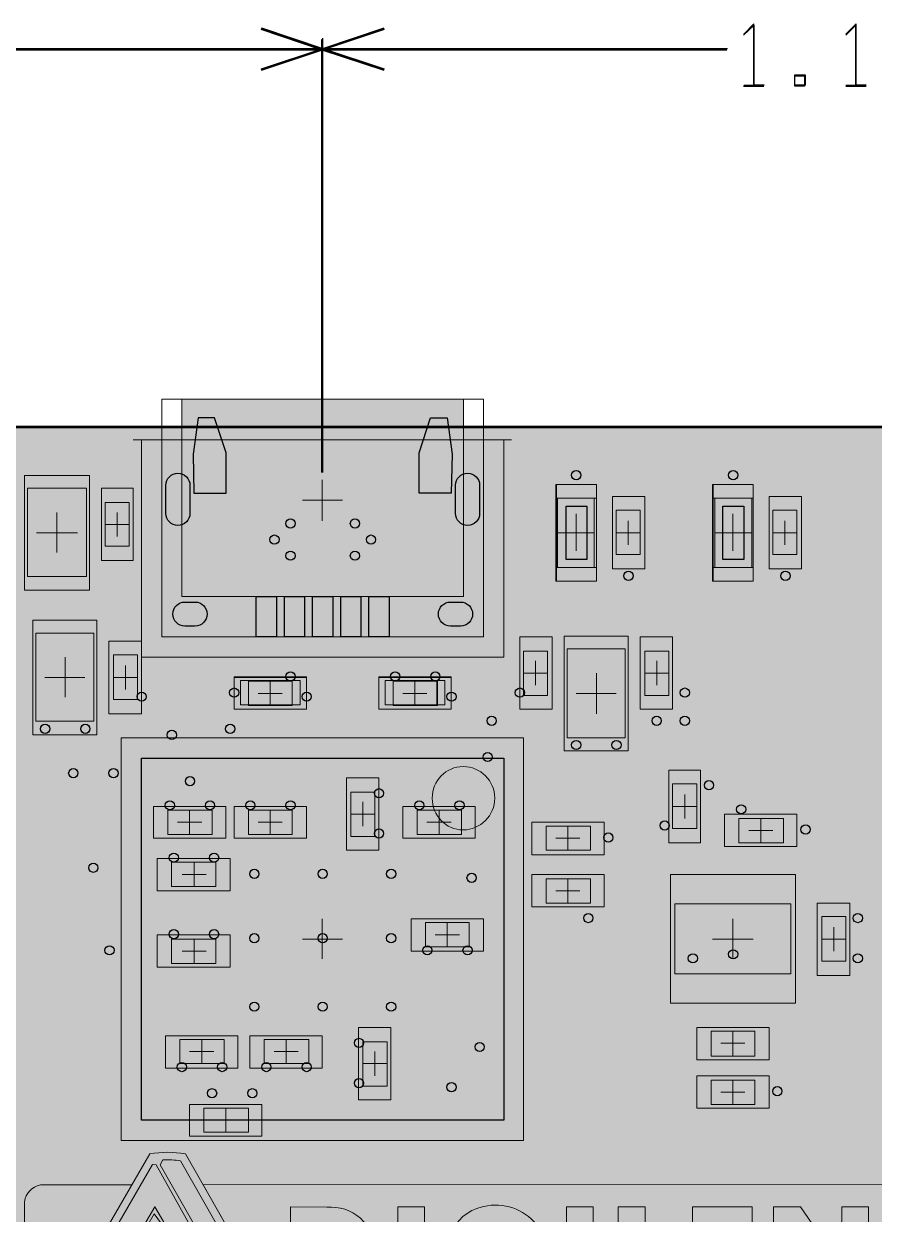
# Model space of a CAD drawing. Header units: metres. Extents: x 18 to 150, y 19 to 107.
# Drawn here: x 49.67 to 70.81, y 76.95 to 106.51 of the extents above; entities that cross this region are included whole.
import ezdxf

# ---------------------------------------------------------------- set-up
doc = ezdxf.new("R2010")
doc.units = ezdxf.units.M
doc.layers.add('7-SEG', color=253, linetype='Continuous', lineweight=0)
doc.layers.add('CAPACITOR', color=43, linetype='Continuous', lineweight=0)
for name, color, linetype, lineweight, true_color in [('ANNOTATION', 7, 'Continuous', 30, 0xffffff), ('ANNOTATION OUTLINE', 7, 'Continuous', 0, 0xffffff), ('LED_BLB', 7, 'Continuous', 0, 0xf1eb9d), ('METAL', 7, 'Continuous', 0, 0xc1c6c8)]:
    doc.layers.add(name, color=color, linetype=linetype, lineweight=lineweight, true_color=true_color)
for name, color, linetype in [('CHIP', 250, 'Continuous'), ('Mechanical1', 6, 'Continuous'), ('PadHoleLayer', 156, 'Continuous'), ('PDF_Geometry', 6, 'Continuous'), ('SWITCH_BASE', 251, 'Continuous'), ('ViaHoleLayer', 16, 'Continuous')]:
    doc.layers.add(name, color=color, linetype=linetype)
for name, color, linetype, true_color in [('LED_BLB_IN', 7, 'Continuous', 0xbabe74), ('PCB', 7, 'Continuous', 0x1d428a), ('PCB_OUTLINE', 7, 'Continuous', 0x002677)]:
    doc.layers.add(name, color=color, linetype=linetype, true_color=true_color)

# ---------------------------------------------------------------- blocks, each defined once
blk = doc.blocks.new('*U8')
at = {"layer": 'LED_BLB', "transparency": 33554534}
h = blk.add_hatch(color=256, dxfattribs=at)
h.dxf.hatch_style = 1
h.paths.add_polyline_path([(-0.4963328445464015, 0.8615313378169063), (0.4963328445464015, 0.8615313378169063), (0.4963328445464015, -0.8615313378168992), (-0.4963328445464015, -0.8615313378168992)])
at = {"layer": 'LED_BLB_IN'}
h = blk.add_hatch(color=256, dxfattribs=at)
h.dxf.hatch_style = 1
h.paths.add_polyline_path([(-0.2588016763149099, 0.6615313378169034), (0.2588016763149028, 0.6615313378169034), (0.2588016763149028, -0.6615313378168963), (-0.2588016763149099, -0.6615313378168963)])
h = blk.add_hatch(color=256, dxfattribs=at)
h.dxf.hatch_style = 1
h.paths.add_polyline_path([(-0.2588016763149099, 0.6615313378169034), (0.2588016763149028, 0.6615313378169034), (0.2588016763149028, -0.6615313378168963), (-0.2588016763149099, -0.6615313378168963)])
at = {"layer": 'METAL'}
h = blk.add_hatch(color=256, dxfattribs=at)
h.dxf.hatch_style = 1
h.paths.add_polyline_path([(-0.4963328445464015, 1.198637639297367), (0.4963328445464015, 1.198637639297367), (0.4963328445464015, -1.19863763929736), (-0.4963328445464015, -1.19863763929736)])
at = {"layer": 'LED_BLB'}
blk.add_lwpolyline([(0.4963328445464015, -0.8616376392973564), (0.4963328445464015, 0.8606376392973658), (-0.4963328445464015, 0.8606376392973658), (-0.4963328445464015, -0.8616376392973564)], close=True, dxfattribs=at)
at = {"layer": 'LED_BLB_IN'}
blk.add_lwpolyline([(-0.2588016763149099, 0.6615313378169034), (0.2588016763149028, 0.6615313378169034), (0.2588016763149028, -0.6615313378168963), (-0.2588016763149099, -0.6615313378168963)], close=True, dxfattribs=at)
at = {"layer": 'METAL'}
blk.add_lwpolyline([(-0.4963328445464015, 1.198637639297367), (0.4963328445464015, 1.198637639297367), (0.4963328445464015, -1.19863763929736), (-0.4963328445464015, -1.19863763929736)], close=True, dxfattribs=at)
blk = doc.blocks.new('DIGILENT LOGO')
at = {"layer": 'ANNOTATION OUTLINE'}
h = blk.add_hatch(color=256, dxfattribs=at)
h.dxf.hatch_style = 1
edge = h.paths.add_edge_path()
edge.add_arc((2.267000933304683, 1.642024280513947), 1.651442177514019, 184.9703482785844, 238.278131170927, ccw=False)
edge.add_line((0.6217687241131244, 1.498943032577998), (4.64803657120143, 8.455433788869286))
edge.add_arc((5.332796668138267, 4.687475847852443), 3.829674063889619, 80.07840383694293, 100.30008958098819, ccw=False)
edge.add_line((5.992651039508125, 8.45987503725604), (10.00169257693494, 1.424108724312816))
edge.add_arc((8.447917704535492, 1.571454786723318), 1.560745724391961, 301.25958799399035, 354.5827826634615, ccw=False)
edge.add_line((9.257814122324149, 0.2372902508954127), (1.398678659201387, 0.2372902508954127))
edge = h.paths.add_edge_path(flags=16)
edge.add_line((5.342020007430165, 5.597058199273945), (4.838152403476784, 6.461863854749367))
edge.add_line((4.838152403476784, 6.461863854749367), (1.44144247503084, 0.6808796062847478))
edge.add_line((1.44144247503084, 0.6808796062847478), (1.352248856140328, 0.6252176600733321))
edge.add_arc((2.267000933304688, 1.642024280513949), 1.367723314873436, 188.5631271788073, 228.0244292674331, ccw=False)
edge.add_line((0.9145244370716057, 1.438371651791741), (4.747526241721175, 8.060941891915078))
edge.add_line((4.747526241721175, 8.060941891915078), (4.885356094392705, 8.040853455219803))
edge.add_line((4.885356094392705, 8.040853455219803), (8.056940836326817, 2.389430992323469))
edge.add_line((8.056940836326817, 2.389430992323469), (7.201786272013813, 2.396682905961953))
edge.add_line((7.201786272013813, 2.396682905961953), (5.342020007430165, 5.597058199273945))
edge = h.paths.add_edge_path(flags=16)
edge.add_arc((5.332796668138212, 4.687475847852458), 3.545955201249019, 82.20369358182529, 93.07570517608269, ccw=False)
edge.add_line((5.813811531475125, 8.200654321900416), (9.600812341869755, 1.538991219759211))
edge.add_line((9.600812341869755, 1.538991219759211), (3.268843561409547, 1.538991219759211))
edge.add_line((3.268843561409547, 1.538991219759211), (3.132579555556617, 1.647906892527899))
edge.add_line((3.132579555556617, 1.647906892527899), (3.553890606902655, 2.265883723590932))
edge.add_line((3.553890606902655, 2.265883723590932), (7.286931957707012, 2.250160112203446))
edge.add_line((7.286931957707012, 2.250160112203446), (8.202020131317227, 2.250160112203446))
edge.add_line((8.202020131317227, 2.250160112203446), (8.253859886411306, 2.399634838471115))
edge.add_line((8.253859886411306, 2.399634838471115), (5.037925393769342, 8.040853455219803))
edge.add_line((5.037925393769342, 8.040853455219803), (5.14253700940818, 8.228323140736592))
edge = h.paths.add_edge_path(flags=16)
edge.add_line((5.203182730678492, 5.362086293674437), (2.969541759798972, 1.581812813581223))
edge.add_line((2.969541759798972, 1.581812813581223), (2.960341650715804, 1.365930133898914))
edge.add_line((2.960341650715804, 1.365930133898914), (9.708297497580418, 1.365930133898914))
edge.add_arc((8.447917704535485, 1.571454786723324), 1.277026861751382, 304.6569725447434, 350.7385409052803, ccw=False)
edge.add_line((9.174114298659028, 0.5210091135360102), (1.684007622735976, 0.5210091135360102))
edge.add_line((1.684007622735976, 0.5210091135360102), (1.616628650397274, 0.6337332692089603))
edge.add_line((1.616628650397274, 0.6337332692089603), (4.817938994203701, 6.192452768489602))
edge.add_line((4.817938994203701, 6.192452768489602), (5.195262086586467, 5.673835522910395))
edge.add_line((5.195262086586467, 5.673835522910395), (5.203182730678492, 5.362086293674437))
h = blk.add_hatch(color=256, dxfattribs=at)
h.dxf.hatch_style = 1
edge = h.paths.add_edge_path()
edge.add_line((0.8884056033984464, 1.959631952560329), (0.5363508533692993, 1.959660399737686))
edge.add_arc((0.6018794999384031, 2.657022792853669), 0.7004343729812446, 188.2681269250594, 264.6318833641329, ccw=False)
edge.add_line((-0.0912745160611621, 2.556296326831557), (-0.0912745160611621, 6.650816291260639))
edge.add_arc((0.6461086070718218, 6.551516904873322), 0.744039137692535, 100.66381394340112, 172.3304274044686, ccw=False)
edge.add_line((0.508427145463088, 7.282706383426955), (3.969287067845656, 7.282706383426955))
edge.add_line((3.969287067845656, 7.282706383426955), (0.8884056033984464, 1.959631952560329))
h = blk.add_hatch(color=256, dxfattribs=at)
h.dxf.hatch_style = 1
edge = h.paths.add_edge_path()
edge.add_line((6.663412093790981, 7.282706383426955), (36.09107123347087, 7.296375955830513))
edge.add_arc((35.9017484872202, 6.545066760250647), 0.774795850279777, -4.114547766048986, 75.85647072811992, ccw=False)
edge.add_line((36.67454737644368, 6.489474616689677), (36.70674987644804, 2.745768867785728))
edge.add_arc((35.90265496484452, 2.754607236912068), 0.8041434844824017, 278.316603294588, 359.37024740630227, ccw=False)
edge.add_line((36.01896864411253, 1.958920193124982), (9.696952297369947, 1.958920193124982))
edge.add_line((9.696952297369947, 1.958920193124982), (6.663412093790981, 7.282706383426955))
edge = h.paths.add_edge_path(flags=16)
edge.add_line((9.96394622534001, 6.45614195210419), (9.96394622534001, 2.792413191008109))
edge.add_line((9.96394622534001, 2.792413191008109), (11.53472893253968, 2.792413191008109))
edge.add_arc((11.47943940622384, 4.496372209466908), 1.704855791058969, 271.858463387318, 352.5915953903518)
edge.add_line((13.17006350257964, 4.276546293959996), (13.17006350257964, 4.814275493374907))
edge.add_arc((11.49498033406834, 4.773301544136489), 1.67558422227772, 1.401223742902573, 95.27029942693238)
edge.add_line((11.34107051973422, 6.441802144974758), (9.96394622534001, 6.45614195210419))
h.paths.add_polyline_path([(14.02165045301388, 6.459150266352253), (15.03591623174646, 6.459150266352253), (15.03591623174646, 2.782958596767912), (13.99975941832406, 2.782958596767912)], flags=16)
edge = h.paths.add_edge_path(flags=16)
edge.add_line((17.67017082681139, 4.906205838071969), (19.5693670672091, 4.906205838071969))
edge.add_line((19.5693670672091, 4.906205838071969), (19.5693670672091, 4.503789724077933))
edge.add_arc((17.95486549893603, 4.353728578690131), 1.621460348362334, -90.69600125188072, 5.31014601468388, ccw=False)
edge.add_arc((17.66578349413194, 4.514061951704431), 1.801924321278994, 205.2461123456324, 278.59789058328295, ccw=False)
edge.add_arc((17.90650918447243, 4.615168756168027), 2.062810198498704, 151.279755873664, 204.9344190527549, ccw=False)
edge.add_arc((17.62393697871708, 4.76609999088842), 1.742476896678172, 96.75900342590393, 151.1672262827484, ccw=False)
edge.add_arc((17.74133722953952, 4.580482600521963), 1.942932601233001, 34.54278003722311, 99.55388256113469, ccw=False)
edge.add_line((19.34173673971293, 5.682166993064016), (18.48449274599591, 5.279750879069979))
edge.add_arc((17.72798961542866, 4.849588704615157), 0.8702508160810597, 29.62338976938962, 116.2505175753016)
edge.add_arc((17.73956010033229, 4.826126616543975), 0.8964108179458372, 116.2505175753014, 159.0123877482521)
edge.add_arc((18.37999613395799, 4.580445113358995), 1.58235375593226, 159.0123877482521, 196.7437643077882)
edge.add_arc((17.74035888869702, 4.388012070137629), 0.9143969596883147, 196.7437643077882, 265.8766782238159)
edge.add_arc((17.74036550981787, 4.388103915296448), 0.9144890431962845, 265.8766782238157, 345.7148515751869)
edge.add_line((18.62657829866009, 4.16245573112792), (17.66987568900652, 4.157721273149605))
edge.add_line((17.66987568900652, 4.157721273149605), (17.67017082681139, 4.906205838071969))
h.paths.add_polyline_path([(20.40099620618196, 6.459150266352253), (21.41526198491454, 6.459150266352253), (21.41526198491454, 2.782958596767912), (20.37910517149214, 2.782958596767912)], flags=16)
h.paths.add_polyline_path([(22.36385748386272, 6.459150266352253), (23.3781232625953, 6.459150266352253), (23.3781232625953, 3.655197868088749), (24.58246202405473, 3.655197868088749), (24.58293791611334, 2.782958596767912), (22.3419664491729, 2.782958596767912)], flags=16)
h.paths.add_polyline_path([(25.17434323982309, 6.459150266352253), (26.18860901855567, 6.459150266352253), (27.42528866999498, 6.459150266352253), (27.42528866999498, 5.647125521562884), (26.1789909152609, 5.647125521562884), (26.17687128920818, 5.002234455023086), (27.3446468542935, 5.002234455023086), (27.3446468542935, 4.24009074139417), (26.18860901855567, 4.225434348951694), (26.18860901855567, 3.609856821071503), (27.39596411662308, 3.609856821071503), (27.40329596103732, 2.782958596767912), (25.15245220513327, 2.782958596767912)], flags=16)
h.paths.add_polyline_path([(30.78790523948612, 2.782958596767912), (29.24826310105038, 4.965581413523978), (29.24826310105038, 2.782958596767912), (28.21210628762799, 2.782958596767912), (28.2339973223178, 6.459150266352253), (29.24826310105038, 6.459150266352253), (30.79643407899866, 4.215218387658354), (30.80979627417594, 6.459150266352253), (31.82406205290852, 6.459150266352253), (31.82406205290852, 2.782958596767912)], flags=16)
h.paths.add_polyline_path([(33.21201324466904, 6.459150266352253), (34.22627902340162, 6.459150266352253), (34.9697226808679, 6.459150266352253), (34.9697226808679, 5.585608472600825), (34.19169565096206, 5.585608472600825), (34.22627902340162, 2.782958596767912), (33.19012220997922, 2.782958596767912), (33.19012220997922, 5.578507916295052), (32.41425575826167, 5.578507916295052), (32.41425575826167, 6.455299985926558)], flags=16)
edge = h.paths.add_edge_path(flags=16)
edge.add_arc((35.56514555029378, 6.110997628779955), 0.3917468687555766, 0, 360)
h = blk.add_hatch(color=256, dxfattribs=at)
h.dxf.hatch_style = 1
edge = h.paths.add_edge_path()
edge.add_arc((35.58429985261193, 6.110997628779955), 0.2875354989717726, 0, 360)
h.paths.add_polyline_path([(35.43894236552785, 5.893873622059459), (35.43517618119574, 6.291071354810924), (35.49543795479656, 6.332485236397929), (35.59336439600463, 6.332485236397929), (35.66115853826989, 6.319308503406319), (35.6950556094024, 6.272246589080737), (35.72330411010796, 6.230832707493732), (35.72142031187047, 6.174359164077487), (35.69693940763989, 6.140474736517945), (35.67057470517159, 6.121650724562187), (35.67396871111745, 6.090813397049686), (35.6862835229401, 6.061937978752553), (35.71308156486691, 6.029510980555912), (35.73564820444182, 5.995674132358587), (35.772267330712, 5.944699886511557), (35.71765412753837, 5.886343414257567), (35.67475323514498, 5.935952332803708), (35.64852692265242, 5.981236092954759), (35.61596150199796, 6.065177181145941), (35.50489541765239, 6.063021360762605), (35.49920413912866, 5.867519402301809)], flags=16)
h = blk.add_hatch(color=256, dxfattribs=at)
h.dxf.hatch_style = 1
h.paths.add_polyline_path([(35.52683976994297, 6.139715685541319), (35.61753039243411, 6.133769158078849), (35.65612283773419, 6.187579615993172), (35.6389893114864, 6.232677947603747), (35.60823990622418, 6.264161603206503), (35.53641692110193, 6.254588666361201), (35.51381557868069, 6.196927928021182)])
h = blk.add_hatch(color=256, dxfattribs=at)
h.dxf.hatch_style = 1
edge = h.paths.add_edge_path()
edge.add_line((10.9466068403907, 5.632353950959299), (10.9466068403907, 3.607667859764547))
edge.add_line((10.9466068403907, 3.607667859764547), (11.51937354728167, 3.607667859764547))
edge.add_arc((11.3056840492754, 4.477558380939128), 0.8957525999892796, 283.8014841556272, 351.0292817358588)
edge.add_line((12.19047994626897, 4.337883970072625), (12.19047994626897, 4.802659535747651))
edge.add_arc((11.32833468190978, 4.764731047148589), 0.8629791579779771, 2.5189977499528, 86.48266348352263)
edge.add_line((11.38127892932074, 5.626084594636765), (10.9466068403907, 5.632353950959299))
h = blk.add_hatch(color=256, dxfattribs=at)
h.dxf.hatch_style = 1
h.paths.add_polyline_path([(5.334607082156936, 4.920925656390452), (6.685477816078546, 2.59628228392404), (3.914661318107242, 2.59628228392404)])
for points in [[(1.398678659201387, 0.2372902508954127, -0.2368866098304316), (0.6217687241131244, 1.498943032577998), (4.64803657120143, 8.455433788869286, -0.08846343672493706), (5.992651039508125, 8.45987503725604), (10.00169257693494, 1.424108724312816, -0.2369576310843121), (9.257814122324149, 0.2372902508954127)], [(5.14253700940818, 8.228323140736592, -0.04747371619685629), (5.813811531475125, 8.200654321900416), (9.600812341869755, 1.538991219759211), (3.268843561409547, 1.538991219759211), (3.132579555556617, 1.647906892527899), (3.553890606902655, 2.265883723590932), (7.286931957707012, 2.250160112203446), (8.202020131317227, 2.250160112203446), (8.253859886411306, 2.399634838471115), (5.037925393769342, 8.040853455219803)], [(5.342020007430165, 5.597058199273945), (4.838152403476784, 6.461863854749367), (1.44144247503084, 0.6808796062847478), (1.352248856140328, 0.6252176600733321, -0.1739043869743648), (0.9145244370716057, 1.438371651791741), (4.747526241721175, 8.060941891915078), (4.885356094392705, 8.040853455219803), (8.056940836326817, 2.389430992323469), (7.201786272013813, 2.396682905961953)], [(0.8884056033984464, 1.959631952560329), (0.5363508533692993, 1.959660399737686, -0.3461039517224886), (-0.0912745160611621, 2.556296326831557), (-0.0912745160611621, 6.650816291260639, -0.3233122077495676), (0.508427145463088, 7.282706383426955), (3.969287067845656, 7.282706383426955)], [(6.663412093790981, 7.282706383426955), (36.09107123347087, 7.296375955830513, -0.3638270330507313), (36.67454737644368, 6.489474616689677), (36.70674987644804, 2.745768867785728, -0.3691854235063751), (36.01896864411253, 1.958920193124982), (9.696952297369947, 1.958920193124982)], [(17.67017082681139, 4.906205838071969), (19.5693670672091, 4.906205838071969), (19.5693670672091, 4.503789724077933, -0.4452608251909568), (17.93516927196754, 2.732387861889833, -0.3314532328047888), (16.03597161942741, 3.745527949405982, -0.2384856684607531), (16.09747325423689, 5.606417926733684, -0.2419634401961635), (17.41885886779994, 6.496466629459519, -0.2915259798641293), (19.34173673971293, 5.682166993064016), (18.48449274599591, 5.279750879069979, 0.3970748443493998), (17.34308047123625, 5.63008946285106, 0.1887796542634479), (16.90261907076263, 5.14719057832292, 0.1661379312412127), (16.86472987248078, 4.12458157485014, 0.3111442301701771), (17.67461060316703, 3.475981937501047, 0.3631707972447791), (18.62657829866009, 4.16245573112792), (17.66987568900652, 4.157721273149605)], [(5.203182730678492, 5.362086293674437), (2.969541759798972, 1.581812813581223), (2.960341650715804, 1.365930133898914), (9.708297497580418, 1.365930133898914, -0.2038229674821827), (9.174114298659028, 0.5210091135360102), (1.684007622735976, 0.5210091135360102), (1.616628650397274, 0.6337332692089603), (4.817938994203701, 6.192452768489602), (5.195262086586467, 5.673835522910395)], [(10.9466068403907, 5.632353950959299), (10.9466068403907, 3.607667859764547), (11.51937354728167, 3.607667859764547, 0.3020501511363886), (12.19047994626897, 4.337883970072625), (12.19047994626897, 4.802659535747651, 0.3836821471090042), (11.38127892932074, 5.626084594636765)]]:
    blk.add_lwpolyline(points, format="xyb", close=True, dxfattribs=at)
blk.add_lwpolyline([(9.96394622534001, 6.45614195210419), (9.96394622534001, 2.792413191008109), (11.53472893253968, 2.792413191008109, 0.3675971323221257), (13.17006350257964, 4.276546293959996), (13.17006350257964, 4.814275493374907, 0.4341332740667426), (11.34107051973422, 6.441802144974758), (9.96394622534001, 6.45614195210419, -0.04602449473477058)], format="xyb", dxfattribs=at)
for points in [[(14.02165045301388, 6.459150266352253), (15.03591623174646, 6.459150266352253), (15.03591623174646, 2.782958596767912), (13.99975941832406, 2.782958596767912)], [(20.40099620618196, 6.459150266352253), (21.41526198491454, 6.459150266352253), (21.41526198491454, 2.782958596767912), (20.37910517149214, 2.782958596767912)], [(22.36385748386272, 6.459150266352253), (23.3781232625953, 6.459150266352253), (23.3781232625953, 3.655197868088749), (24.58246202405473, 3.655197868088749), (24.58293791611334, 2.782958596767912), (22.3419664491729, 2.782958596767912)], [(25.17434323982309, 6.459150266352253), (26.18860901855567, 6.459150266352253), (27.42528866999498, 6.459150266352253), (27.42528866999498, 5.647125521562884), (26.1789909152609, 5.647125521562884), (26.17687128920818, 5.002234455023086), (27.3446468542935, 5.002234455023086), (27.3446468542935, 4.24009074139417), (26.18860901855567, 4.225434348951694), (26.18860901855567, 3.609856821071503), (27.39596411662308, 3.609856821071503), (27.40329596103732, 2.782958596767912), (25.15245220513327, 2.782958596767912)], [(30.78790523948612, 2.782958596767912), (29.24826310105038, 4.965581413523978), (29.24826310105038, 2.782958596767912), (28.21210628762799, 2.782958596767912), (28.2339973223178, 6.459150266352253), (29.24826310105038, 6.459150266352253), (30.79643407899866, 4.215218387658354), (30.80979627417594, 6.459150266352253), (31.82406205290852, 6.459150266352253), (31.82406205290852, 2.782958596767912)], [(33.21201324466904, 6.459150266352253), (34.22627902340162, 6.459150266352253), (34.9697226808679, 6.459150266352253), (34.9697226808679, 5.585608472600825), (34.19169565096206, 5.585608472600825), (34.22627902340162, 2.782958596767912), (33.19012220997922, 2.782958596767912), (33.19012220997922, 5.578507916295052), (32.41425575826167, 5.578507916295052), (32.41425575826167, 6.455299985926558)], [(35.43894236552785, 5.893873622059459), (35.43517618119574, 6.291071354810924), (35.49543795479656, 6.332485236397929), (35.59336439600463, 6.332485236397929), (35.66115853826989, 6.319308503406319), (35.6950556094024, 6.272246589080737), (35.72330411010796, 6.230832707493732), (35.72142031187047, 6.174359164077487), (35.69693940763989, 6.140474736517945), (35.67057470517159, 6.121650724562187), (35.67396871111745, 6.090813397049686), (35.6862835229401, 6.061937978752553), (35.71308156486691, 6.029510980555912), (35.73564820444182, 5.995674132358587), (35.772267330712, 5.944699886511557), (35.71765412753837, 5.886343414257567), (35.67475323514498, 5.935952332803708), (35.64852692265242, 5.981236092954759), (35.61596150199796, 6.065177181145941), (35.50489541765239, 6.063021360762605), (35.49920413912866, 5.867519402301809)], [(35.52683976994297, 6.139715685541319), (35.61753039243411, 6.133769158078849), (35.65612283773419, 6.187579615993172), (35.6389893114864, 6.232677947603747), (35.60823990622418, 6.264161603206503), (35.53641692110193, 6.254588666361201), (35.51381557868069, 6.196927928021182)], [(3.91466131810725, 2.59628228392404), (5.334607082156936, 4.920925656390452), (6.685477816078546, 2.59628228392404)], [(5.334607082156936, 4.920925656390452), (6.685477816078546, 2.59628228392404), (3.914661318107242, 2.59628228392404)]]:
    blk.add_lwpolyline(points, close=True, dxfattribs=at)
for centre, radius in [((35.56514555029378, 6.110997628779955), 0.3917468687555766), ((35.58429985261193, 6.110997628779955), 0.2875354989717726)]:
    blk.add_circle(centre, radius, dxfattribs=at)
blk = doc.blocks.new('CAP_SMALL')
at = {"layer": 'CAPACITOR'}
h = blk.add_hatch(color=256, dxfattribs=at)
h.dxf.hatch_style = 1
h.paths.add_polyline_path([(-0.2903047099582494, 0.5430782516850172), (0.3090702940740044, 0.5430782516850172), (0.3090702940740044, -0.5431906204521937), (-0.2903047099582494, -0.5431906204521937)])
at = {"layer": 'METAL'}
h = blk.add_hatch(color=256, dxfattribs=at)
h.dxf.hatch_style = 1
h.paths.add_polyline_path([(-0.4026734771184124, 0.8989501372812327), (0.4026734771184124, 0.8989501372812327), (0.4026734771184124, -0.8989501372812327), (-0.4026734771184124, -0.8989501372812327)])
h = blk.add_hatch(color=256, dxfattribs=at)
h.dxf.hatch_style = 1
h.paths.add_polyline_path([(-0.2903047099582494, 0.5430782516850172), (-0.2903047099582494, 0.7430782516850201), (0.3090702940740044, 0.7430782516850201), (0.3090702940740044, 0.5430782516850172)])
h = blk.add_hatch(color=256, dxfattribs=at)
h.dxf.hatch_style = 1
h.paths.add_polyline_path([(-0.2903047099582494, 0.5430782516850172), (0.3090702940740044, 0.5430782516850172), (0.3090702940740044, -0.5431906204521937), (-0.2903047099582494, -0.5431906204521937)])
h = blk.add_hatch(color=256, dxfattribs=at)
h.dxf.hatch_style = 1
h.paths.add_polyline_path([(-0.2903047099582494, -0.7431906204521965), (-0.2903047099582494, -0.5431906204521937), (0.3090702940740044, -0.5431906204521937), (0.3090702940740044, -0.7431906204521965)])
at = {"layer": '7-SEG'}
for points in [[(-0.2903047099582494, 0.5430782516850172), (-0.2903047099582494, 0.7430782516850201), (0.3090702940740044, 0.7430782516850201), (0.3090702940740044, 0.5430782516850172)], [(-0.2903047099582494, -0.7431906204521965), (-0.2903047099582494, -0.5431906204521937), (0.3090702940740044, -0.5431906204521937), (0.3090702940740044, -0.7431906204521965)]]:
    blk.add_lwpolyline(points, close=True, dxfattribs=at)
at = {"layer": 'CAPACITOR'}
blk.add_lwpolyline([(-0.2903047099582494, 0.5430782516850172), (0.3090702940740044, 0.5430782516850172), (0.3090702940740044, -0.5431906204521937), (-0.2903047099582494, -0.5431906204521937), (-0.2903047099582494, 0.5430782516850172)], dxfattribs=at)
at = {"layer": 'METAL'}
blk.add_lwpolyline([(-0.4026734771184124, 0.8989501372812327), (0.4026734771184124, 0.8989501372812327), (0.4026734771184124, -0.8989501372812327), (-0.4026734771184124, -0.8989501372812327)], close=True, dxfattribs=at)
blk.add_lwpolyline([(-0.4026734771184124, 0.8989501372812327), (0.4026734771184124, 0.8989501372812327), (0.4026734771184124, -0.8989501372812327), (-0.4026734771184124, -0.8989501372812327)], close=True, dxfattribs=at)

msp = doc.modelspace()

# ---------------------------------------------------------------- hatches: boundary and pattern name
at = {"layer": 'CHIP'}
h = msp.add_hatch(color=256, dxfattribs=at)
h.dxf.hatch_style = 1
h.paths.add_polyline_path([(52.59312928399012, 79.28082385329392), (52.59312928399012, 88.27032522610625), (61.60139624091819, 88.27032522610625), (61.60139624091819, 79.28082385329392)])
at = {"layer": 'METAL'}
h = msp.add_hatch(color=256, dxfattribs=at)
h.dxf.hatch_style = 1
h.paths.add_polyline_path([(53.59878873621082, 92.28551635531467), (60.59573678869749, 92.28551635531467), (60.59573678869749, 97.18487663122276), (53.59878873621082, 97.18487663122276)])
h = msp.add_hatch(color=256, dxfattribs=at)
h.dxf.hatch_style = 1
h.paths.add_polyline_path([(55.44726276245416, 92.28551635531467), (55.94726276245416, 92.28551635531467), (55.94726276245416, 91.28551635531467), (55.44726276245416, 91.28551635531467)])
h = msp.add_hatch(color=256, dxfattribs=at)
h.dxf.hatch_style = 1
h.paths.add_polyline_path([(56.14726276245415, 92.28551635531467), (56.64726276245415, 92.28551635531467), (56.64726276245415, 91.28551635531467), (56.14726276245415, 91.28551635531467)])
h = msp.add_hatch(color=256, dxfattribs=at)
h.dxf.hatch_style = 1
h.paths.add_polyline_path([(56.84726276245416, 92.28551635531467), (57.34726276245416, 92.28551635531467), (57.34726276245416, 91.28551635531467), (56.84726276245416, 91.28551635531467)])
h = msp.add_hatch(color=256, dxfattribs=at)
h.dxf.hatch_style = 1
h.paths.add_polyline_path([(57.54726276245416, 92.28551635531467), (58.04726276245416, 92.28551635531467), (58.04726276245416, 91.28551635531467), (57.54726276245416, 91.28551635531467)])
h = msp.add_hatch(color=256, dxfattribs=at)
h.dxf.hatch_style = 1
h.paths.add_polyline_path([(58.24726276245416, 92.28551635531467), (58.74726276245416, 92.28551635531467), (58.74726276245416, 91.28551635531467), (58.24726276245416, 91.28551635531467)])
at = {"layer": 'PCB'}
h = msp.add_hatch(color=256, dxfattribs=at)
h.dxf.hatch_style = 1
h.paths.add_polyline_path([(25.4, 96.52), (147.32, 96.52), (147.32, 25.4), (25.4, 25.4)])
edge = h.paths.add_edge_path(flags=16)
edge.add_arc((29.21, 92.71), 1.828799999999999, 0, 360)
edge = h.paths.add_edge_path(flags=16)
edge.add_arc((29.21, 29.21), 1.828799999999999, 0, 360)
edge = h.paths.add_edge_path(flags=16)
edge.add_arc((143.51, 29.21), 1.828799999999994, 0, 360)
edge = h.paths.add_edge_path(flags=16)
edge.add_arc((143.51, 92.71), 1.828800000000002, 0, 360)
at = {"layer": 'SWITCH_BASE'}
h = msp.add_hatch(color=256, dxfattribs=at)
h.dxf.hatch_style = 1
h.paths.add_polyline_path([(53.89878873621083, 94.85620733655409), (54.69878873621084, 94.85620733655409), (54.69878873621084, 95.85620733655409), (54.41366260640191, 96.7242794676608), (54.00367049284093, 96.7242794676608), (53.87971923685247, 95.81883632772642)])
h = msp.add_hatch(color=256, dxfattribs=at)
h.dxf.hatch_style = 1
h.paths.add_polyline_path([(60.2957367886975, 94.85620733655409), (59.49573678869749, 94.85620733655409), (59.49573678869749, 95.85620733655409), (59.78086291850641, 96.7242794676608), (60.19085503206739, 96.7242794676608), (60.31480628805585, 95.81883632772642)])

# ---------------------------------------------------------------- linework, layer by layer
at = {"layer": 'CHIP'}
msp.add_lwpolyline([(52.59312928399012, 79.28082385329392), (52.59312928399012, 88.27032522610625), (61.60139624091819, 88.27032522610625), (61.60139624091819, 79.28082385329392)], close=True, dxfattribs=at)
at = {"layer": 'Mechanical1'}
for p, q in [((67.81725069999999, 106.50935264), (67.56333198, 106.25543392)), ((67.81725069999999, 104.9858454), (67.81725069999999, 106.50935264)), ((70.35642774, 106.50935264), (70.10250902, 106.25543392)), ((70.35642774, 104.9858454), (70.35642774, 106.50935264)), ((55.5760001, 106.40799902), (57.1000001, 105.89999902)), ((57.1000001, 105.89999902), (58.62400009999999, 106.40799902)), ((57.1000001, 95.3999997), (57.1000001, 106.15399902)), ((57.1000001, 97.50000058), (57.1000001, 106.15399902)), ((45.18572624, 105.89999902), (57.1000001, 105.89999902)), ((55.5760001, 105.39199902), (57.1000001, 105.89999902)), ((57.1000001, 105.89999902), (58.62400009999999, 105.39199902)), ((57.1000001, 105.89999902), (67.15693198, 105.89999902)), ((67.56333198, 104.9858454), (68.07116687999999, 104.9858454)), ((68.07116687999999, 104.9858454), (67.81725069999999, 104.9858454)), ((68.83292049999999, 104.9858454), (68.83292049999999, 105.23976412)), ((68.83292049999999, 105.23976412), (69.08683921999999, 105.23976412)), ((69.08683921999999, 104.9858454), (68.83292049999999, 104.9858454)), ((69.08683921999999, 105.23976412), (69.08683921999999, 104.9858454)), ((70.10250902, 104.9858454), (70.61034391999998, 104.9858454)), ((70.61034391999998, 104.9858454), (70.35642774, 104.9858454)), ((25.4, 96.52), (147.32, 96.52))]:
    msp.add_line(p, q, dxfattribs=at)
at = {"layer": 'METAL'}
msp.add_lwpolyline([(53.59878873621082, 92.28551635531467), (60.59573678869749, 92.28551635531467), (60.59573678869749, 97.18487663122276), (53.59878873621082, 97.18487663122276)], close=True, dxfattribs=at)
for points in [[(55.94726276245416, 91.28551635531467), (55.94726276245416, 92.28551635531467)], [(55.94726276245416, 91.28551635531467), (55.94726276245416, 92.28551635531467)], [(56.64726276245415, 91.28551635531467), (56.64726276245415, 92.28551635531467)], [(56.64726276245415, 91.28551635531467), (56.64726276245415, 92.28551635531467)], [(57.34726276245416, 91.28551635531467), (57.34726276245416, 92.28551635531467)], [(57.34726276245416, 91.28551635531467), (57.34726276245416, 92.28551635531467)], [(58.04726276245416, 91.28551635531467), (58.04726276245416, 92.28551635531467)], [(58.04726276245416, 91.28551635531467), (58.04726276245416, 92.28551635531467)], [(58.24726276245416, 91.28551635531467), (58.24726276245416, 92.28551635531467)], [(58.74726276245416, 91.28551635531467), (58.74726276245416, 92.28551635531467)]]:
    msp.add_lwpolyline(points, dxfattribs=at)
at = {"layer": 'PadHoleLayer'}
for points in [[(53.79999907999999, 95.05000294), (53.79999907999999, 94.34999926, -1), (53.20000027999999, 94.34999926), (53.20000027999999, 95.05000294, -1)], [(60.99999992, 95.05000294), (60.99999992, 94.34999926, -1), (60.40000112, 94.34999926), (60.40000112, 95.05000294, -1)], [(53.67499805999999, 92.15000112), (53.92500010000001, 92.15000112, -1), (53.92500010000001, 91.55000232), (53.67499805999999, 91.55000232, -1)], [(60.27500010000001, 92.15000112), (60.52500214, 92.15000112, -1), (60.52500214, 91.55000232), (60.27500010000001, 91.55000232, -1)]]:
    msp.add_lwpolyline(points, format="xyb", close=True, dxfattribs=at)
at = {"layer": 'PCB_OUTLINE'}
msp.add_lwpolyline([(25.4, 96.52), (147.32, 96.52), (147.32, 25.4), (25.4, 25.4)], close=True, dxfattribs=at)
at = {"layer": 'PDF_Geometry', "lineweight": 30}
for points in [[(67.55697835666211, 104.957149576482), (68.06263780888281, 104.957149576482), (67.81917214670247, 104.957149576482), (67.81917214670247, 106.4741279331441), (67.55697835666211, 106.2306622709637)], [(67.81917214670247, 106.4741279331441), (67.81917214670247, 106.4741279331441)], [(70.1040037456256, 104.957149576482), (70.6096631978463, 104.957149576482), (70.34746940780595, 104.957149576482), (70.34746940780595, 106.4741279331441), (70.1040037456256, 106.2306622709637)], [(70.34746940780595, 106.4741279331441), (70.34746940780595, 106.4741279331441)]]:
    msp.add_lwpolyline(points, dxfattribs=at)
at = {"layer": 'PDF_Geometry', "lineweight": 50}
for points in [[(55.57097652624567, 106.3804872938439), (57.08795488290775, 105.8748278416232), (55.57097652624567, 105.3691683894026)], [(58.62366136742986, 105.3691683894026), (57.08795488290775, 105.8748278416232), (58.62366136742986, 106.3804872938439)], [(45.17686556393141, 105.8748278416232), (57.08795488290775, 105.8748278416232), (67.14495954374155, 105.8748278416232)], [(57.08795488290775, 95.36834811214884), (57.08795488290775, 106.1182935038036), (57.08795488290775, 97.48462656033175)]]:
    msp.add_lwpolyline(points, dxfattribs=at)
at = {"layer": 'PDF_Geometry', "lineweight": 30}
msp.add_lwpolyline([(68.83049105114387, 104.957149576482), (68.83049105114387, 105.2193433665224), (69.0739567133242, 105.2193433665224), (69.0739567133242, 104.957149576482)], close=True, dxfattribs=at)
at = {"layer": 'PDF_Geometry', "lineweight": 20}
for points in [[(61.09577424495325, 97.18497651457133), (61.09577424495325, 91.28561623866325), (53.09886364872229, 91.28561623866325), (53.09886364872229, 97.18497651457133)], [(51.30096337415982, 95.29343560070875), (51.30096337415982, 92.44676016598484), (49.69034437819761, 92.44676016598484), (49.69034437819761, 95.29343560070875)], [(51.22605086271972, 94.9750574270883), (51.22605086271972, 92.7838664674653), (49.76525688963771, 92.7838664674653), (49.76525688963771, 94.9750574270883)], [(51.60061341992022, 94.9750574270883), (51.60061341992022, 93.17715715252584), (52.38719479004131, 93.17715715252584), (52.38719479004131, 94.9750574270883)], [(63.90499342395711, 95.06869806638844), (63.90499342395711, 92.67149770030515), (62.89367451951571, 92.67149770030515), (62.89367451951571, 95.06869806638844)], [(67.80044401884244, 95.06869806638844), (67.80044401884244, 92.67149770030515), (66.78912511440106, 92.67149770030515), (66.78912511440106, 95.06869806638844)], [(52.29355415074117, 94.61922299774781), (51.69425405922036, 94.61922299774781), (51.69425405922036, 93.53299158186633), (52.29355415074117, 93.53299158186633)], [(63.84880904037702, 94.73159176490798), (63.84880904037702, 93.0086040017856), (62.93113077523577, 93.0086040017856), (62.93113077523577, 94.73159176490798)], [(65.10359360699874, 94.76904802062802), (65.10359360699874, 92.97114774606555), (64.29828410901764, 92.97114774606555), (64.29828410901764, 94.76904802062802)], [(67.7629877631224, 94.73159176490798), (67.7629877631224, 93.0086040017856), (66.84530949798113, 93.0086040017856), (66.84530949798113, 94.73159176490798)], [(68.19373470390299, 94.76904802062802), (68.19373470390299, 92.97114774606555), (68.99904420188409, 92.97114774606555), (68.99904420188409, 94.76904802062802)], [(64.9912248398386, 94.43194171914756), (64.9912248398386, 93.32698217540604), (64.39192474831778, 93.32698217540604), (64.39192474831778, 94.43194171914756)], [(68.28737534320311, 94.43194171914756), (68.28737534320311, 93.32698217540604), (68.88667543472394, 93.32698217540604), (68.88667543472394, 94.43194171914756)], [(51.48824465276007, 91.69763505158382), (51.48824465276007, 88.85095961685991), (49.89635378465789, 88.85095961685991), (49.89635378465789, 91.69763505158382)], [(51.41333214131997, 91.37925687796337), (51.41333214131997, 89.18806591834037), (49.97126629609799, 89.18806591834037), (49.97126629609799, 91.37925687796337)], [(52.59320419650159, 91.17324747150309), (52.59320419650159, 89.37534719694062), (51.78789469852049, 89.37534719694062), (51.78789469852049, 91.17324747150309)], [(62.80003388021559, 91.28561623866325), (62.80003388021559, 89.48771596410079), (61.99472438223448, 89.48771596410079), (61.99472438223448, 91.28561623866325)], [(64.69157479407818, 91.30434436652327), (63.099683925976, 91.30434436652327), (63.099683925976, 88.45766893179938), (64.69157479407818, 88.45766893179938)], [(65.7965343378197, 89.48771596410079), (65.7965343378197, 91.28561623866325), (64.9912248398386, 91.28561623866325), (64.9912248398386, 89.48771596410079)], [(52.49956355720145, 90.83614117002263), (52.49956355720145, 89.73118162628111), (51.90026346568064, 89.73118162628111), (51.90026346568064, 90.83614117002263)], [(62.68766511305543, 90.92978180932276), (62.68766511305543, 89.82482226558125), (62.08836502153461, 89.82482226558125), (62.08836502153461, 90.92978180932276)], [(64.61666228263807, 90.98596619290284), (63.1745964374161, 90.98596619290284), (63.1745964374161, 88.7760471054198), (64.61666228263807, 88.7760471054198)], [(65.70289369851957, 89.82482226558125), (65.10359360699874, 89.82482226558125), (65.10359360699874, 90.92978180932276), (65.70289369851957, 90.92978180932276)], [(56.69466419784722, 90.27429733422186), (54.89676392328475, 90.27429733422186), (54.89676392328475, 89.48771596410079), (56.69466419784722, 89.48771596410079)], [(56.33882976850673, 90.18065669492172), (55.25259835262524, 90.18065669492172), (55.25259835262524, 89.5813566034009), (56.33882976850673, 89.5813566034009)], [(60.29046474697215, 90.27429733422186), (60.29046474697215, 89.48771596410079), (58.49256447240968, 89.48771596410079), (58.49256447240968, 90.27429733422186)], [(59.95335844549169, 90.18065669492172), (59.95335844549169, 89.5813566034009), (58.84839890175017, 89.5813566034009), (58.84839890175017, 90.18065669492172)], [(62.08836502153461, 88.7760471054198), (62.08836502153461, 78.7752268281661), (52.08754474428089, 78.7752268281661), (52.08754474428089, 88.7760471054198)], [(61.60143369717395, 88.27038765319911), (61.60143369717395, 79.2808862803868), (52.59320419650159, 79.2808862803868), (52.59320419650159, 88.27038765319911)], [(65.70289369851957, 87.97073760743869), (65.70289369851957, 86.17283733287624), (66.48947506864064, 86.17283733287624), (66.48947506864064, 87.97073760743869)], [(58.49256447240968, 87.78345632883844), (57.68725497442857, 87.78345632883844), (57.68725497442857, 85.98555605427597), (58.49256447240968, 85.98555605427597)], [(65.7965343378197, 87.63363130595825), (65.7965343378197, 86.52867176221672), (66.39583442934052, 86.52867176221672), (66.39583442934052, 87.63363130595825)], [(58.39892383310955, 87.42762189949796), (57.79962374158873, 87.42762189949796), (57.79962374158873, 86.32266235575644), (58.39892383310955, 86.32266235575644)], [(52.892854242262, 87.07178747015747), (54.69075451682447, 87.07178747015747), (54.69075451682447, 86.28520610003639), (52.892854242262, 86.28520610003639)], [(53.24868867160248, 86.97814683085734), (54.35364821534401, 86.97814683085734), (54.35364821534401, 86.37884673933652), (53.24868867160248, 86.37884673933652)], [(56.69466419784722, 87.07178747015747), (54.89676392328475, 87.07178747015747), (54.89676392328475, 86.28520610003639), (56.69466419784722, 86.28520610003639)], [(56.33882976850673, 86.97814683085734), (56.33882976850673, 86.37884673933652), (55.25259835262524, 86.37884673933652), (55.25259835262524, 86.97814683085734)], [(60.88976483849297, 86.28520610003639), (60.88976483849297, 87.07178747015747), (59.0918645639305, 87.07178747015747), (59.0918645639305, 86.28520610003639)], [(60.5526585370125, 86.37884673933652), (60.5526585370125, 86.97814683085734), (59.44769899327099, 86.97814683085734), (59.44769899327099, 86.37884673933652)], [(64.09227470255736, 85.87318728711583), (62.2943744279949, 85.87318728711583), (62.2943744279949, 86.67849678509693), (64.09227470255736, 86.67849678509693)], [(67.08877516016148, 86.88450619155721), (67.08877516016148, 86.07919669357611), (68.88667543472394, 86.07919669357611), (68.88667543472394, 86.88450619155721)], [(68.54956913324348, 86.77213742439706), (67.44460958950197, 86.77213742439706), (67.44460958950197, 86.17283733287624), (68.54956913324348, 86.17283733287624)], [(63.7551684010769, 85.98555605427597), (62.65020885733539, 85.98555605427597), (62.65020885733539, 86.5848561457968), (63.7551684010769, 86.5848561457968)], [(54.80312328398462, 85.77954664781569), (52.98649488156212, 85.77954664781569), (52.98649488156212, 84.9742371498346), (54.80312328398462, 84.9742371498346)], [(54.44728885464413, 85.68590600851557), (53.34232931090261, 85.68590600851557), (53.34232931090261, 85.08660591699474), (54.44728885464413, 85.08660591699474)], [(64.09227470255736, 85.38625596275516), (64.09227470255736, 84.58094646477406), (62.2943744279949, 84.58094646477406), (62.2943744279949, 85.38625596275516)], [(63.7551684010769, 85.27388719559501), (63.7551684010769, 84.67458710407418), (62.65020885733539, 84.67458710407418), (62.65020885733539, 85.27388719559501)], [(68.84921917900388, 85.38625596275516), (68.84921917900388, 82.18374609869078), (65.74034995423962, 82.18374609869078), (65.74034995423962, 85.38625596275516)], [(68.73685041184373, 84.65585897621416), (68.73685041184373, 82.91414308523177), (65.85271872139978, 82.91414308523177), (65.85271872139978, 84.65585897621416)], [(70.19764438492574, 84.67458710407418), (69.39233488694462, 84.67458710407418), (69.39233488694462, 82.87668682951171), (70.19764438492574, 82.87668682951171)], [(61.09577424495325, 83.47598692103254), (59.29787397039078, 83.47598692103254), (59.29787397039078, 84.28129641901364), (61.09577424495325, 84.28129641901364)], [(70.1040037456256, 84.33748080259372), (69.50470365410479, 84.33748080259372), (69.50470365410479, 83.2325212588522), (70.1040037456256, 83.2325212588522)], [(60.73993981561276, 83.58835568819269), (60.73993981561276, 84.18765577971352), (59.65370839973127, 84.18765577971352), (59.65370839973127, 83.58835568819269)], [(52.98649488156212, 83.88800573395311), (52.98649488156212, 83.082696235972), (54.80312328398462, 83.082696235972), (54.80312328398462, 83.88800573395311)], [(53.34232931090261, 83.77563696679294), (53.34232931090261, 83.17633687527213), (54.44728885464413, 83.17633687527213), (54.44728885464413, 83.77563696679294)], [(54.99040456258487, 81.37843660070966), (54.99040456258487, 80.57312710272856), (53.19250428802241, 80.57312710272856), (53.19250428802241, 81.37843660070966)], [(57.08795488290775, 81.37843660070966), (57.08795488290775, 80.57312710272856), (55.29005460834529, 80.57312710272856), (55.29005460834529, 81.37843660070966)], [(57.98690502018898, 81.58444600716994), (57.98690502018898, 79.78654573260748), (58.79221451817008, 79.78654573260748), (58.79221451817008, 81.58444600716994)], [(68.19373470390299, 81.58444600716994), (68.19373470390299, 80.77913650918885), (66.39583442934052, 80.77913650918885), (66.39583442934052, 81.58444600716994)], [(67.8379002745625, 81.49080536786981), (67.8379002745625, 80.87277714848896), (66.75166885868101, 80.87277714848896), (66.75166885868101, 81.49080536786981)], [(54.65329826110441, 81.28479596140953), (53.5483387173629, 81.28479596140953), (53.5483387173629, 80.68549586988871), (54.65329826110441, 80.68549586988871)], [(56.75084858142729, 81.28479596140953), (55.64588903768578, 81.28479596140953), (55.64588903768578, 80.68549586988871), (56.75084858142729, 80.68549586988871)], [(58.09927378734913, 81.22861157782945), (58.09927378734913, 80.12365203408794), (58.69857387886996, 80.12365203408794), (58.69857387886996, 81.22861157782945)], [(68.19373470390299, 80.38584582412831), (68.19373470390299, 79.5805363261472), (66.39583442934052, 79.5805363261472), (66.39583442934052, 80.38584582412831)], [(67.8379002745625, 80.27347705696815), (67.8379002745625, 79.67417696544733), (66.75166885868101, 79.67417696544733), (66.75166885868101, 80.27347705696815)], [(55.5897046541057, 79.67417696544733), (55.5897046541057, 78.88759559532625), (53.79180437954324, 78.88759559532625), (53.79180437954324, 79.67417696544733)], [(55.25259835262524, 79.5805363261472), (55.25259835262524, 78.98123623462638), (54.14763880888371, 78.98123623462638), (54.14763880888371, 79.5805363261472)]]:
    msp.add_lwpolyline(points, close=True, dxfattribs=at)
at = {"layer": 'PDF_Geometry', "lineweight": 40}
msp.add_lwpolyline([(147.3200749125115, 96.49203578375038), (147.3200749125115, 25.40006242709292), (25.40000000000001, 25.40006242709292), (25.40000000000001, 96.49203578375038)], close=True, dxfattribs=at)
at = {"layer": 'PDF_Geometry', "lineweight": 20}
for points in [[(52.38719479004131, 96.17365761012995), (61.7887149757742, 96.17365761012995)], [(61.60143369717395, 96.17365761012995), (61.60143369717395, 90.77995678644255), (52.59320419650159, 90.77995678644255), (52.59320419650159, 96.17365761012995)], [(57.08795488290775, 94.1697479291072), (57.08795488290775, 95.18106683354858)], [(56.60102355854708, 94.6754073813279), (57.59361433512845, 94.6754073813279)], [(50.49565387617871, 93.38316655898612), (50.49565387617871, 94.37575733556749)], [(51.99390410498077, 93.77645724404665), (51.99390410498077, 94.37575733556749)], [(63.39933397173641, 93.42062281470618), (63.39933397173641, 94.33830107984743)], [(67.29478456662176, 93.42062281470618), (67.29478456662176, 94.33830107984743)], [(51.69425405922036, 94.07610728980707), (52.29355415074117, 94.07610728980707)], [(64.69157479407818, 93.57044783758637), (64.69157479407818, 94.1697479291072)], [(68.58702538896353, 93.57044783758637), (68.58702538896353, 94.1697479291072)], [(49.98999442395801, 93.87009788334679), (51.00131332839941, 93.87009788334679)], [(62.93113077523577, 93.87009788334679), (63.84880904037702, 93.87009788334679)], [(64.39192474831778, 93.87009788334679), (64.9912248398386, 93.87009788334679)], [(66.84530949798113, 93.87009788334679), (67.7629877631224, 93.87009788334679)], [(68.28737534320311, 93.87009788334679), (68.88667543472394, 93.87009788334679)], [(50.70166328263899, 89.78736600986119), (50.70166328263899, 90.77995678644255)], [(52.19991351144105, 89.97464728846144), (52.19991351144105, 90.57394737998227)], [(62.38801506729503, 90.0870160556216), (62.38801506729503, 90.68631614714242)], [(65.40324365275916, 90.0870160556216), (65.40324365275916, 90.68631614714242)], [(50.19600383041831, 90.27429733422186), (51.18859460699966, 90.27429733422186)], [(51.90026346568064, 90.27429733422186), (52.49956355720145, 90.27429733422186)], [(55.79571406056598, 89.5813566034009), (55.79571406056598, 90.18065669492172)], [(59.39151460969092, 89.5813566034009), (59.39151460969092, 90.18065669492172)], [(62.08836502153461, 90.386666101382), (62.68766511305543, 90.386666101382)], [(63.90499342395711, 89.37534719694062), (63.90499342395711, 90.386666101382)], [(65.10359360699874, 90.386666101382), (65.70289369851957, 90.386666101382)], [(55.49606401480557, 89.88100664916132), (56.09536410632639, 89.88100664916132)], [(59.0918645639305, 89.88100664916132), (59.69116465545132, 89.88100664916132)], [(63.39933397173641, 89.88100664916132), (64.39192474831778, 89.88100664916132)], [(61.37669616285363, 87.27779687661776), (61.37669616285363, 87.27779687661776)], [(61.37669616285363, 87.27779687661776), (61.37669616285363, 87.27779687661776)], [(66.09618438358011, 86.77213742439706), (66.09618438358011, 87.37143751591788)], [(53.79180437954324, 86.37884673933652), (53.79180437954324, 86.97814683085734)], [(55.79571406056598, 86.37884673933652), (55.79571406056598, 86.97814683085734)], [(58.09927378734913, 86.5848561457968), (58.09927378734913, 87.18415623731762)], [(59.99081470121173, 86.37884673933652), (59.99081470121173, 86.97814683085734)], [(65.7965343378197, 87.07178747015747), (66.39583442934052, 87.07178747015747)], [(53.49215433378282, 86.67849678509693), (54.09145442530364, 86.67849678509693)], [(55.49606401480557, 86.67849678509693), (56.09536410632639, 86.67849678509693)], [(57.79962374158873, 86.88450619155721), (58.39892383310955, 86.88450619155721)], [(59.69116465545132, 86.67849678509693), (60.29046474697215, 86.67849678509693)], [(67.98772529744271, 86.17283733287624), (67.98772529744271, 86.77213742439706)], [(63.19332456527613, 85.98555605427597), (63.19332456527613, 86.5848561457968)], [(67.68807525168229, 86.47248737863664), (68.28737534320311, 86.47248737863664)], [(62.89367451951571, 86.28520610003639), (63.49297461103654, 86.28520610003639)], [(53.90417314670339, 85.08660591699474), (53.90417314670339, 85.68590600851557)], [(53.60452310094297, 85.38625596275516), (54.2038231924638, 85.38625596275516)], [(63.19332456527613, 84.67458710407418), (63.19332456527613, 85.27388719559501)], [(62.89367451951571, 84.9742371498346), (63.49297461103654, 84.9742371498346)], [(57.08795488290775, 83.28870564243228), (57.08795488290775, 84.28129641901364)], [(67.29478456662176, 83.28870564243228), (67.29478456662176, 84.28129641901364)], [(60.19682410767201, 83.58835568819269), (60.19682410767201, 84.18765577971352)], [(69.8043536998652, 83.47598692103254), (69.8043536998652, 84.07528701255336)], [(53.90417314670339, 83.17633687527213), (53.90417314670339, 83.77563696679294)], [(56.60102355854708, 83.77563696679294), (57.59361433512845, 83.77563696679294)], [(59.89717406191161, 83.88800573395311), (60.49647415343243, 83.88800573395311)], [(66.78912511440106, 83.77563696679294), (67.80044401884244, 83.77563696679294)], [(69.50470365410479, 83.77563696679294), (70.1040037456256, 83.77563696679294)], [(53.60452310094297, 83.47598692103254), (54.2038231924638, 83.47598692103254)], [(67.29478456662176, 80.87277714848896), (67.29478456662176, 81.49080536786981)], [(54.09145442530364, 80.68549586988871), (54.09145442530364, 81.28479596140953)], [(56.18900474562652, 80.68549586988871), (56.18900474562652, 81.28479596140953)], [(66.99513452086134, 81.19115532210941), (67.59443461238216, 81.19115532210941)], [(53.79180437954324, 80.98514591564913), (54.39110447106405, 80.98514591564913)], [(55.8893546998661, 80.98514591564913), (56.48865479138694, 80.98514591564913)], [(58.39892383310955, 80.38584582412831), (58.39892383310955, 80.98514591564913)], [(58.09927378734913, 80.68549586988871), (58.69857387886996, 80.68549586988871)], [(67.29478456662176, 79.67417696544733), (67.29478456662176, 80.27347705696815)], [(66.99513452086134, 79.97382701120773), (67.59443461238216, 79.97382701120773)], [(54.69075451682447, 78.98123623462638), (54.69075451682447, 79.5805363261472)], [(54.39110447106405, 79.2808862803868), (54.99040456258487, 79.2808862803868)]]:
    msp.add_lwpolyline(points, dxfattribs=at)
msp.add_lwpolyline([(60.59011479273256, 86.49121550649652, 0.410714285714244), (61.37669616285364, 87.27779687661776, 0.4107142857144971), (60.59011479273256, 88.06437824673883)], format="xyb", dxfattribs=at)
for points in [[(59.82226155047151, 87.27779687661776), (59.82226155047151, 87.70854381739834), (60.15936785195197, 88.06437824673883), (60.59011479273256, 88.06437824673883)], [(60.59011479273256, 86.49121550649667), (60.15936785195197, 86.49121550649667), (59.82226155047151, 86.84704993583716), (59.82226155047151, 87.27779687661776)]]:
    msp.add_open_spline(points, degree=3, dxfattribs=at)
at = {"layer": 'SWITCH_BASE'}
for points in [[(53.89878873621083, 94.85620733655409), (54.69878873621084, 94.85620733655409), (54.69878873621084, 95.85620733655409), (54.41366260640191, 96.7242794676608), (54.00367049284093, 96.7242794676608), (53.87971923685247, 95.81883632772642)], [(60.2957367886975, 94.85620733655409), (59.49573678869749, 94.85620733655409), (59.49573678869749, 95.85620733655409), (59.78086291850641, 96.7242794676608), (60.19085503206739, 96.7242794676608), (60.31480628805585, 95.81883632772642)], [(55.44726276245416, 92.28551635531467), (55.94726276245416, 92.28551635531467), (55.94726276245416, 91.28551635531467), (55.44726276245416, 91.28551635531467)], [(56.14726276245415, 92.28551635531467), (56.64726276245415, 92.28551635531467), (56.64726276245415, 91.28551635531467), (56.14726276245415, 91.28551635531467)], [(56.84726276245416, 92.28551635531467), (57.34726276245416, 92.28551635531467), (57.34726276245416, 91.28551635531467), (56.84726276245416, 91.28551635531467)], [(57.54726276245416, 92.28551635531467), (58.04726276245416, 92.28551635531467), (58.04726276245416, 91.28551635531467), (57.54726276245416, 91.28551635531467)], [(58.24726276245416, 92.28551635531467), (58.74726276245416, 92.28551635531467), (58.74726276245416, 91.28551635531467), (58.24726276245416, 91.28551635531467)]]:
    msp.add_lwpolyline(points, close=True, dxfattribs=at)
at = {"layer": 'ViaHoleLayer'}
for centre in [(63.40000019999999, 95.2999999), (67.30000002, 95.2999999), (56.29999916, 94.09999976), (57.90000104, 94.09999976), (55.89999996, 93.70000056), (58.30000024, 93.70000056), (56.29999916, 93.29999882), (57.90000104, 93.29999882), (64.70000014, 92.79999982), (68.59999995999999, 92.79999982), (56.3000017, 90.29999974), (58.89999904, 90.29999974), (59.89999957999999, 90.29999974), (52.59999893999999, 89.80000074), (54.89999942, 89.90000054), (56.70000089999999, 89.80000074), (60.29999878, 89.80000074), (62.00000046, 89.90000054), (66.09999988, 89.90000054), (61.29999932, 89.19999940000001), (65.39999874, 89.19999940000001), (66.09999988, 89.19999940000001), (50.19999865999999, 88.9999998), (51.19999919999999, 88.9999998), (54.79999961999999, 88.9999998), (53.34999998, 88.85000009999999), (63.40000019999999, 88.60000059999999), (64.40000074, 88.60000059999999), (61.19999951999999, 88.3000012), (50.8999998, 87.89999945999998), (51.90000033999999, 87.89999945999998), (53.79999907999999, 87.69999985999998), (58.49999983999999, 87.40000045999999), (66.70000121999999, 87.60000006), (53.30000008, 87.10000106), (54.30000062, 87.10000106), (55.29999862, 87.10000106), (56.29999916, 87.10000106), (59.50000038, 87.10000106), (60.50000092, 87.10000106), (67.49999962, 87.00000125999998), (65.60000088, 86.59999952), (58.49999983999999, 86.39999992), (64.20000114, 86.30000011999998), (69.09999896, 86.49999972), (53.39999988, 85.80000111999998), (54.40000042, 85.80000111999998), (51.3999988, 85.54999907999998), (55.40000095999999, 85.39999938), (57.1000001, 85.39999938), (58.79999924, 85.39999938), (60.80000032, 85.29999957999998), (63.69999960000001, 84.29999904), (70.3999989, 84.29999904), (53.39999988, 83.89999983999998), (54.40000042, 83.89999983999998), (55.40000095999999, 83.80000004), (57.1000001, 83.80000004), (58.79999924, 83.80000004), (51.80000054, 83.50000064), (59.69999998, 83.50000064), (60.70000052, 83.50000064), (66.29999948, 83.30000104), (67.30000002, 83.40000083999998), (70.3999989, 83.30000104), (55.40000095999999, 82.10000090000001), (57.1000001, 82.10000090000001), (58.79999924, 82.10000090000001), (58.00000083999999, 81.20000016), (60.99999992, 81.10000036), (53.59999948, 80.59999882), (54.60000002, 80.59999882), (55.70000036, 80.59999882), (56.70000089999999, 80.59999882), (58.00000083999999, 80.19999962), (60.29999878, 80.09999982), (54.35000051999999, 79.95000012), (55.35000106, 79.95000012), (68.40000035999999, 80.00000001999999)]:
    msp.add_circle(centre, 0.1143, dxfattribs=at)

# ---------------------------------------------------------------- block references
at = {"layer": '7-SEG', "rotation": 90}
for p in [(55.79563914805452, 89.89028955787062), (59.39143969717944, 89.89028955787062)]:
    msp.add_blockref('CAP_SMALL', p, dxfattribs=at)
at = {"layer": 'ANNOTATION', "xscale": 0.6572642582169234, "yscale": 0.6572642582169234, "zscale": 0.6572642582169234}
msp.add_blockref('DIGILENT LOGO', (49.74748980306948, 72.8846866558752), dxfattribs=at)
at = {"layer": 'LED_BLB'}
for p in [(63.40862312315495, 93.86999799999822), (67.30411117429601, 93.86999799999822)]:
    msp.add_blockref('*U8', p, dxfattribs=at)

doc.saveas('drawing.dxf')
